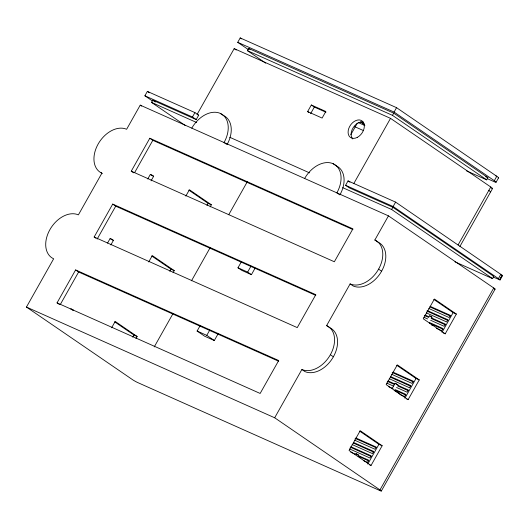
<?xml version="1.0" encoding="UTF-8"?>
<svg xmlns="http://www.w3.org/2000/svg" width="529" height="529" viewBox="0 0 529 529"><rect width="100%" height="100%" fill="white"/><g stroke="black" fill="none" stroke-linecap="round" stroke-linejoin="round"><path stroke-width="0.79" d="M459.886 246.481L492.532 188.549M152.365 100.907L144.893 95.789L147.366 91.398L194.917 112.604L198.686 115.19L196.213 119.574L152.689 100.166L151.453 102.362L185.342 125.565M26.45 307.065L274.677 417.778L380.814 490.489A5.012 0.456 29.4 0 1 380.668 490.932L137.229 382.348A5.012 0.456 29.4 0 1 132.858 379.895L26.45 307.065L53.654 258.78A25.299 17.497 -55.6 0 1 49.905 229.639A25.299 17.497 -55.6 0 1 78.391 214.88L101.885 173.181A25.299 17.497 -55.6 0 1 98.136 144.047A25.299 17.497 -55.6 0 1 126.623 129.288L140.225 105.145L388.451 215.865L494.589 288.57A5.012 0.456 29.4 0 1 494.443 289.013M57.053 302.859L75.607 269.942L278.704 360.527L260.149 393.45L57.053 302.859L59.466 304.512M94.155 237.018L112.703 204.095L315.8 294.686L297.252 327.61L94.155 237.018L95.961 238.255M131.258 171.178L149.806 138.254L352.903 228.839L334.354 261.762L131.258 171.178L133.665 172.831M60.471 304.208L78.616 272.005L278.704 361.247M97.171 239.082L115.719 206.165L315.806 295.407M134.67 172.527L152.821 140.317L352.909 229.566M107.539 243.089L110.138 238.48L111.844 239.24L113.437 240.331L110.839 244.947M147.756 179L150.355 174.391L152.061 175.152L153.655 176.243L151.056 180.852M144.893 95.789L192.444 116.995L194.917 112.604M197.072 114.469L234.175 48.622L390.528 118.364L490.753 186.995A7.591 0.688 29.4 0 1 491.534 188.384M248.637 49.792L237.726 42.32L240.199 37.929L396.552 107.671L496.777 176.296A7.591 0.688 29.4 0 1 498.272 177.903M265.703 63.169L247.407 50.645L248.643 48.45L393.715 113.153L487.91 177.658L486.673 179.847L466.38 170.801M111.619 327.788L115.196 321.44L137.143 336.47L135.953 338.586M148.722 261.948L152.299 255.6L174.246 270.623L173.056 272.739M185.818 196.107L189.395 189.752L211.349 204.783L210.152 206.899M132.726 337.145L133.923 335.029L137.143 336.47M169.829 271.304L171.019 269.188L174.246 270.623M206.932 205.464L208.122 203.348L211.349 204.783M154.243 346.905L172.857 313.862M191.478 280.82L210.092 247.777M228.713 214.741L247.327 181.698M307.613 111.593L311.323 105.007L325.831 111.474L322.121 118.06L307.613 111.593L308.817 112.419M310.629 113.656L314.338 107.07L325.943 112.247M218.312 333.415L214.311 340.517L204.644 336.206L197.105 331.042L200.074 325.778M255.123 268.091L251.414 274.677L241.746 270.359L237.977 267.78L241.317 261.855M197.105 331.042L206.779 335.36L209.749 330.089M237.977 267.78L247.645 272.091L250.984 266.166M350.813 134.697L357.267 123.244M454.96 261.835L492.605 278.631L493.841 276.436L392.862 207.289L349.338 187.874L345.576 185.295L348.049 180.905L395.599 202.118L502.55 275.543L500.077 279.934L492.922 276.925M353.828 183.49L390.528 118.364M237.726 42.32L394.079 112.055L396.552 107.671M247.407 50.645L392.478 115.348L393.715 113.153M345.576 185.295L393.126 206.502L395.599 202.118M342.686 187.656L391.625 209.484L392.862 207.289M274.677 417.778L301.887 369.493A25.299 17.497 -55.6 0 0 330.374 354.741L333.382 356.804A25.299 17.497 -55.6 0 1 304.902 371.563L301.887 369.493M330.374 354.741A25.299 17.497 -55.6 0 0 326.618 325.599L350.119 283.901A25.299 17.497 -55.6 0 0 378.599 269.142L381.614 271.205A25.299 17.497 -55.6 0 1 353.127 285.964L350.119 283.901M378.599 269.142A25.299 17.497 -55.6 0 0 374.849 240.007L388.451 215.865M458.107 244.927L490.753 186.995M487.216 178.61L493.987 181.626A7.591 0.688 29.4 0 0 494.304 180.687L496.777 176.296L495.27 175.628M496.083 182.247L498.556 177.856M392.174 388.504L395.143 383.234L398.192 385.046M367.794 464.065L378.923 444.314L382.15 445.749L371.021 465.5L369.731 464.925M404.897 398.218L416.025 378.466L419.252 379.908L408.117 399.659L406.827 399.084M441.999 332.377L453.128 312.626L456.348 314.061L445.22 333.819L443.289 332.953M499.773 279.762L498.424 278.611L500.897 274.22M379.981 489.887L493.755 287.968M502.213 275.311L499.74 279.702L500.077 279.934M500.064 279.147L502.186 275.384L502.55 275.543M381.323 491.038L495.104 289.118M153.655 176.243L153.132 176.091M113.365 240.345L112.565 240.014M502.186 275.384L501.585 275.265M490.39 191.882L488.889 190.281M431.902 317.34C433.641 317.83 428.106 314.742 429.568 316.031M73.339 310.411C75.078 310.907 69.544 307.812 71.005 309.101M485.655 176.646L487.91 177.658M358.14 122.523L364.904 125.538M354.523 126.59L363.568 130.623M197.615 114.707L198.686 115.19M151.453 102.362L196.629 122.51M229.758 137.282L309.558 172.877M430.051 306.291L450.364 315.35L449.128 317.545L428.814 308.486M430.057 307.012L450.371 316.071M427.577 310.682L447.891 319.741L446.655 321.936L426.341 312.877M426.83 311.065L447.898 320.462M425.104 315.072L428.867 316.745M431.876 318.088L445.418 324.132L444.181 326.32L430.639 320.283M424.37 315.463L428.887 317.479M431.142 318.484L445.431 324.859M423.868 317.268L427.63 318.941M429.403 322.478L442.945 328.516L441.708 330.711L436.438 328.364M429.409 323.199L442.945 329.243M392.954 372.132L413.261 381.191L412.025 383.386L391.718 374.327M392.207 372.522L413.268 381.912M390.481 376.522L410.788 385.581L409.552 387.777L389.245 378.718M390.481 377.243L410.795 386.302M388.008 380.913L394.773 383.935M397.782 385.277L408.315 389.972L407.079 392.168L396.545 387.473M387.274 381.31L394.793 384.662M397.801 386.005L408.335 390.7M386.772 383.108L393.536 386.13M388.544 386.646L393.054 388.656M395.308 389.661L405.842 394.363L404.606 396.558L400.089 394.541M394.561 390.052L405.849 395.084M355.852 437.979L376.159 447.038L374.922 449.233L354.615 440.174M355.104 438.362L376.165 447.759M353.379 442.37L373.686 451.422L372.449 453.618L352.142 444.558M353.385 443.09L373.692 452.15M350.906 446.754L371.213 455.813L369.976 458.008L349.669 448.949M350.172 447.15L371.232 456.547M350.687 452.15L355.204 454.166M358.212 455.509L368.739 460.204L367.503 462.399L363.74 460.719M358.212 456.229L368.746 460.924M357.994 455C360.91 456.157 353.689 452.116 356.341 454.074M431.552 317.175L430.718 316.732M152.782 175.926L151.135 175M397.167 384.557L397.57 384.768M72.989 310.245L71.732 309.564M111.731 239.577L112.161 239.809M357.591 454.795L356.738 454.312M396.737 384.325L395.143 383.234M429.898 316.249L430.289 316.487M110.911 239.088L111.308 239.326M394.079 112.055L494.304 180.687M392.478 115.348L486.673 179.847M240.199 37.929L241.561 38.862M360.923 121.782L364.329 124.117M360.672 121.994L364.078 124.328M248.643 48.45L249.999 49.376M234.175 48.622L236.218 50.024M311.323 105.007L314.338 107.07M304.638 178.478A25.299 17.497 -55.6 0 1 333.125 163.719L336.133 165.782A25.299 17.497 -55.6 0 1 339.889 194.923M393.126 206.502L498.424 278.611M391.625 209.484L492.605 278.631M348.049 180.905L349.934 182.194M339.287 194.507L336.874 192.854A25.299 17.497 -55.6 0 0 333.125 163.719M191.802 128.15A25.299 17.497 -55.6 0 1 220.289 113.391L223.304 115.454A25.299 17.497 -55.6 0 1 227.06 144.596M374.849 240.007L377.865 242.07A25.299 17.497 -55.6 0 1 381.614 271.205M192.444 116.995L196.213 119.574M226.452 144.179L224.045 142.532A25.299 17.497 -55.6 0 0 220.289 113.391M147.366 91.398L149.409 92.793M152.689 100.166L155.4 102.024M456.348 314.061L434.402 299.037L423.273 318.789L445.22 333.819M433.84 299.421L453.128 312.626M140.225 105.145L141.587 106.078M149.806 138.254L152.821 140.317M188.833 190.136L208.122 203.348M419.252 379.908L397.305 364.878L386.17 384.629L408.117 399.659M396.737 365.261L416.025 378.466M326.618 325.599L329.633 327.663A25.299 17.497 -55.6 0 1 333.382 356.804M247.645 272.091L251.414 274.677M112.703 204.095L115.719 206.165M151.737 255.983L171.019 269.188M382.15 445.749L360.203 430.718L349.074 450.47L371.021 465.5M359.641 431.102L378.923 444.314M206.779 335.36L214.311 340.517M75.607 269.942L78.616 272.005M114.634 321.824L133.923 335.029M150.798 174.782L150.355 174.391M110.581 238.87L110.138 238.48M352.777 138.948A10.117 7.003 -55.6 0 1 353.233 127.582A10.117 7.003 -55.6 0 1 363.595 122.219M431.426 324.826A8.854 0.8 29.4 0 1 432.471 325.507M394.171 390.442A8.854 0.8 29.4 0 1 400.638 394.766M102.289 173.664A25.299 17.497 -55.6 0 1 101.151 172.639M357.273 137.388A10.117 7.003 -55.6 0 0 362.656 121.412A10.117 7.003 -55.6 0 0 348.704 128.64A10.117 7.003 -55.6 0 0 357.273 137.388"/></g></svg>
